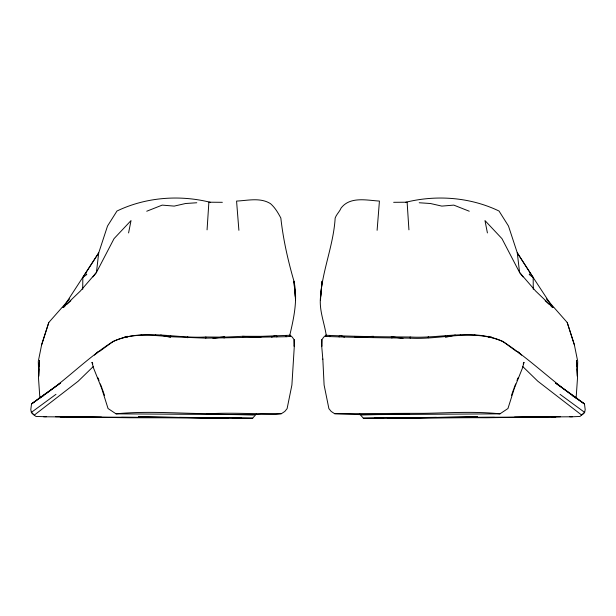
<?xml version="1.0" encoding="UTF-8"?>
<svg xmlns="http://www.w3.org/2000/svg" width="616" height="616" viewBox="0 0 616 616"><rect width="100%" height="100%" fill="white"/><g stroke="black" fill="none" stroke-linecap="round" stroke-linejoin="round"><path stroke-width="0.92" d="M294.294 346.331L294.248 339.994L294.294 346.331L294.248 339.994L292.377 337.229L289.944 335.012L290.429 336.428L286.171 336.713L205.813 338.145L205.821 336.998C175.067 338.869 142.512 328.182 113.259 341.387C86.956 357.95 65.519 380.88 39.686 398.059M321.706 346.331L321.752 339.994L321.706 346.331L321.752 339.994L323.623 337.229L326.056 335.012L325.571 336.428C353.753 337.476 381.982 337.768 410.187 338.145C441.148 340.017 473.927 328.205 503.372 341.834L502.741 341.387C473.488 328.182 440.933 338.869 410.179 336.998C382.197 336.852 354.2 336.505 326.234 335.289L325.571 336.428M82.706 289.335L82.844 277.47L98.706 252.883L107.523 226.026L116.971 211.026C145.73 197.174 179.579 194.61 210.418 202.333M428.266 337.768L428.297 336.706M582.828 414.229L584.646 412.389L585.2 409.586L584.468 403.919L576.145 397.797L577.546 377.385L576.484 360.337L576.815 366.92M39.093 368.799L38.716 376.33L38.3 361.307L41.649 344.76L48.803 322.468L69.546 298.968M39.185 366.92L39.516 360.337L38.454 377.385L39.855 397.797L31.532 403.919L30.8 409.586L31.354 412.389L33.172 414.229M207.068 229.853L208.878 202.21L222.345 202.31M377.108 230.299L379.433 201.07C366.659 200.308 350.173 196.227 341.087 208.046C339.593 211.719 336.459 214.306 335.158 218.049C333.51 246.069 321.506 272.187 320.297 300.154C319.858 312.304 324.463 323.485 326.234 335.289M329.83 336.713L329.945 335.381M373.365 337.468L373.465 336.305L355.147 337.298L354.754 336.351M391.899 338.076L391.976 337.16M320.59 298.36L320.428 300.262L322.037 281.212L320.751 296.45M294.348 345.568L291.899 385.015L287.102 408.639L284.8 411.45L281.389 413.69L276.084 414.229L261.292 414.145L252.922 414.76L206.368 414.26M339.17 336.921L339.3 335.951M290.429 336.428L289.766 335.289C293.955 317.556 297.898 299.522 293.963 281.212C287.98 260.53 283.206 239.478 280.842 218.049C278.085 212.843 275.052 207.615 270.532 203.68C260.352 197.259 247.817 200.562 236.567 201.07L238.893 230.299M128.582 232.933L131.031 220.566L114.052 238.631L96.435 272.441L93.001 276.892M523.485 364.087L523.9 362.362L523.254 363.517M523.9 362.362L522.561 367.806L514.383 388.157L507.954 408.523L499.961 413.844L361.8 414.691L334.611 413.69L331.2 411.45L328.898 408.639L324.101 385.015L322.83 359.028M48.803 322.468L41.649 344.76M511.465 395.449L513.69 389.143M514.006 388.242L515.661 383.945M516.986 380.503L517.979 377.924M289.766 335.289L261.246 336.351L260.853 337.298L242.535 336.305L224.024 337.16L205.821 336.998M65.258 305.682L63.163 307.53L80.373 291.022L96.435 272.441L98.706 252.883L63.163 307.53L64.434 306.46M99.399 351.52L113.259 341.387L112.628 341.834C130.492 332.817 150.928 335.05 170.155 336.713L170.763 335.928M228.675 417.894L138.423 417.055L252.675 418.195L256.371 413.937M530.399 273.327L529.229 274.513L533.156 277.47L552.837 307.53L551.566 306.46M93.17 366.635L78.194 381.212L34.219 415.176L31.354 412.389L55.979 394.317M387.325 417.894L572.387 416.778L579.964 416.455L584.646 412.389L560.021 394.317M66.651 304.443L70.84 300.739M94.587 354.931L98.206 351.836L94.556 354.916M155.001 335.497L155.709 334.911M82.844 277.47L86.771 274.513L85.601 273.327M38.207 399.13L31.532 403.919L60.468 383.052L38.554 398.598L41.064 397.266M140.979 335.135L141.618 334.75M126.573 336.675L127.25 336.282M39.855 397.797L43.012 396.165M271.61 337.137L275.052 335.574M146.739 211.226L162.201 205.113L174.189 206.106L185.562 203.511L196.774 202.756M445.514 337.337L455.324 335.073M212.974 338.446L224.748 336.667M405.582 202.333C436.421 194.61 470.27 197.174 499.029 211.026L508.477 226.026L517.294 252.883L519.565 272.441L522.999 276.892M92.746 363.517L92.1 362.362L93.439 367.806L101.617 388.157L108.046 408.523L116.039 413.844C147.324 410.726 178.894 413.528 210.279 413.683C233.972 412.427 257.734 414.329 281.389 413.69M359.629 413.937L363.325 418.195L477.577 417.055L389.158 417.856L410.341 417.941M494.502 417.34L424.701 417.509L486.347 417.74L560.506 416.724M55.494 416.724L64.865 416.724M488.657 337.037L491.499 336.99M374.49 418.141L383.66 417.964M34.219 415.176L36.036 416.455L46.354 416.732M60.06 416.84L129.653 417.74L226.842 417.856L121.498 417.34M424.586 417.479L436.513 417.34M406.668 414.26L361.8 414.691L409.632 414.26M363.325 418.195L477.577 417.055M514.545 417.14L555.578 416.724M393.655 202.31L407.122 202.21L408.932 229.853M405.551 418.118L483.052 417.455L389.158 417.856M226.842 417.856L43.613 416.778M261.246 336.351L242.535 336.305L242.635 337.468M209.332 414.26L254.2 414.691L116.039 413.844M138.423 417.055L252.675 418.195M60.422 416.724L101.455 417.14M179.487 417.34L191.414 417.479M569.646 416.732L572.387 416.778M124.501 336.99L127.343 337.037M232.34 417.964L241.51 418.141M170.155 336.713L205.813 338.145M551.135 416.724L555.94 416.84M205.659 417.941L210.449 418.118M419.227 202.756L430.438 203.511L441.811 206.106L453.8 205.113L469.261 211.226M334.611 413.69C364.141 413.729 393.778 413.274 423.338 413.344C448.848 412.92 474.551 411.142 499.961 413.844M391.252 336.667L403.026 338.446M160.676 335.073L170.486 337.337M340.948 335.574L344.39 337.137M572.988 396.165L576.145 397.797M574.936 397.266L577.446 398.598L555.532 383.052L576.314 398.059M488.75 336.282L489.427 336.675M474.382 334.75L475.021 335.135M577.793 399.13L584.468 403.919C555.748 385.008 531.593 360.137 502.741 341.387L516.601 351.52M581.781 415.176L537.807 381.212L522.83 366.635M521.444 354.916L517.794 351.836L521.413 354.931M460.291 334.911L460.999 335.497M545.16 300.739L549.349 304.443M550.743 305.682L552.837 307.53L535.627 291.022L519.565 272.441L501.948 238.631L484.969 220.566L487.418 232.933M546.454 298.968L567.197 322.468L574.351 344.76L577.7 361.307L577.346 376.33L576.907 368.799M445.237 335.928L445.845 336.713M533.156 277.47L517.294 252.883L533.156 277.47L533.294 289.335M98.021 377.924L99.014 380.503M100.339 383.945L101.994 388.242M102.31 389.143L104.535 395.449M574.351 344.76L567.197 322.468M92.1 362.362L92.516 364.087M276.7 335.951L276.83 336.921M321.652 345.568L322.822 359.197M295.249 296.45L293.963 281.212L295.572 300.262L295.411 298.36M224.024 337.16L224.101 338.076M286.055 335.381L286.171 336.713M187.703 336.706L187.734 337.768M410.179 336.998L410.187 338.145"/></g></svg>
